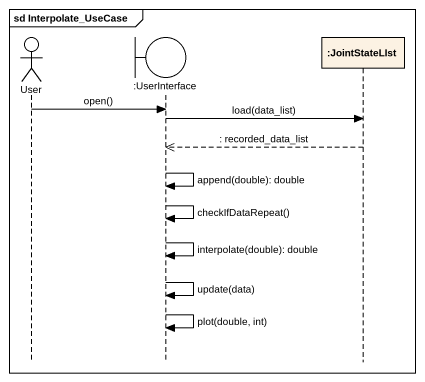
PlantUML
@startuml
mainframe sd Interpolate_UseCase
hide footbox
actor User
boundary ":UserInterface" as UserInterface
participant ":JointStateLIst" as JointStateLIst

User -> UserInterface : open()
UserInterface -> JointStateLIst : load(data_list)
JointStateLIst -->> UserInterface : : recorded_data_list
UserInterface -> UserInterface : append(double): double
UserInterface -> UserInterface : checkIfDataRepeat()
UserInterface -> UserInterface : interpolate(double): double
UserInterface -> UserInterface : update(data)
UserInterface -> UserInterface : plot(double, int)
@enduml
